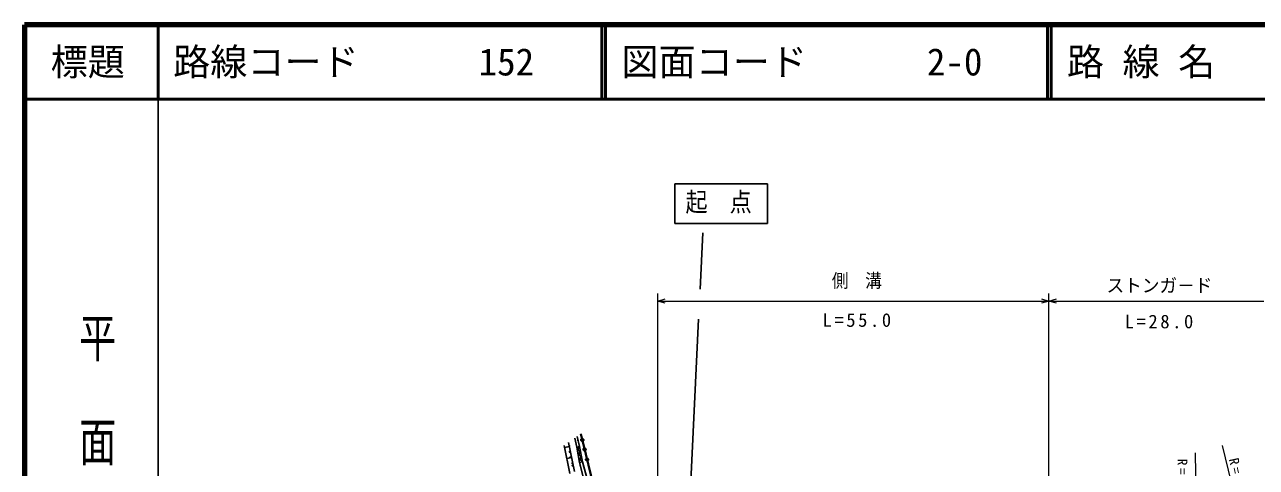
# Model space of a CAD drawing. Units: millimetres, scale not verified. Extents: x 40000 to 680000, y 20000 to 380000.
# Drawn here: x 40000 to 205902, y 320455 to 380000 of the extents above; entities that cross this region are included whole.
import ezdxf
from ezdxf.enums import TextEntityAlignment as Align

# ---------------------------------------------------------------- set-up
doc = ezdxf.new("R2010")
doc.units = ezdxf.units.MM
doc.header["$LTSCALE"] = 1000
for name, color, linetype, lineweight in [('M-BGD', 7, 'Continuous', 25), ('M-STR-HTXT', 7, 'Continuous', 13), ('M-STR-STRC', 7, 'Continuous', 25), ('M-TTL', 2, 'Continuous', 140), ('M-TTL-BAND', 7, 'Continuous', 25), ('M-TTL-LINE', 7, 'Continuous', 50)]:
    doc.layers.add(name, color=color, linetype=linetype, lineweight=lineweight)
doc.layers.add('M-TTL-TXT', color=7, linetype='Continuous')
doc.styles.add('@ＭＳ ゴシック', font='')
doc.styles.add('ＭＳ ゴシック', font='')
doc.styles.get('@ＭＳ ゴシック').set_extended_font_data('@MS Gothic')
doc.styles.get('ＭＳ ゴシック').set_extended_font_data('MS Gothic')

msp = doc.modelspace()

# ---------------------------------------------------------------- linework, layer by layer
at = {"layer": 'M-BGD'}
for p, q in [((114065, 319885), (113271, 323785)), ((114107, 324368), (114367, 323179)), ((114423, 324589), (114713, 323249)), ((114528, 324127), (114424, 324104)), ((114879, 324907), (115526, 322233)), ((114915, 324138), (114917, 324181)), ((114927, 324085), (114915, 324138)), ((114917, 324181), (114928, 324223)), ((114949, 324048), (114927, 324085)), ((114928, 324223), (114958, 324265)), ((114978, 324016), (114949, 324048)), ((114958, 324265), (114986, 324294)), ((114964, 324966), (115629, 322240)), ((115024, 323992), (114978, 324016)), ((114986, 324294), (115022, 324316)), ((115062, 323980), (115024, 323992)), ((115104, 323976), (115062, 323980)), ((115120, 324326), (115162, 324322)), ((115162, 324322), (115200, 324310)), ((115200, 324310), (115246, 324287)), ((115239, 324009), (115203, 323986)), ((115267, 324037), (115239, 324009)), ((115246, 324287), (115275, 324254)), ((115296, 324080), (115267, 324037)), ((115275, 324254), (115297, 324217)), ((115308, 324122), (115296, 324080)), ((115297, 324217), (115310, 324165)), ((115310, 324165), (115308, 324122)), ((113440, 319624), (112683, 323375)), ((113379, 323257), (112733, 323126)), ((113531, 322508), (113337, 322468)), ((114367, 323179), (114713, 323249)), ((114367, 323179), (114732, 321084)), ((114713, 323249), (115142, 321215)), ((115223, 322862), (115225, 322905)), ((115236, 322810), (115223, 322862)), ((115225, 322905), (115237, 322948)), ((115257, 322773), (115236, 322810)), ((115237, 322948), (115266, 322990)), ((115287, 322740), (115257, 322773)), ((115266, 322990), (115294, 323018)), ((115332, 322717), (115287, 322740)), ((115294, 323018), (115330, 323040)), ((115370, 322704), (115332, 322717)), ((115413, 322700), (115370, 322704)), ((115432, 323049), (115474, 323045)), ((115474, 323045), (115512, 323033)), ((115512, 323033), (115557, 323009)), ((115551, 322731), (115515, 322709)), ((115526, 322233), (116973, 316367)), ((115579, 322760), (115551, 322731)), ((115557, 323009), (115587, 322977)), ((115608, 322802), (115579, 322760)), ((115587, 322977), (115609, 322940)), ((115619, 322844), (115608, 322802)), ((115609, 322940), (115621, 322887)), ((115621, 322887), (115619, 322844)), ((115629, 322240), (117070, 316366)), ((113684, 321759), (113036, 321627)), ((113836, 321009), (113642, 320970)), ((114732, 321084), (115142, 321215)), ((114732, 321084), (115485, 318089)), ((115142, 321215), (115934, 318255)), ((115290, 320679), (115164, 320645)), ((115558, 321491), (115560, 321534)), ((115571, 321438), (115558, 321491)), ((115560, 321534), (115572, 321576)), ((115593, 321401), (115571, 321438)), ((115572, 321576), (115601, 321618)), ((115623, 321369), (115593, 321401)), ((115601, 321618), (115629, 321647)), ((115668, 321346), (115623, 321369)), ((115629, 321647), (115665, 321669)), ((115706, 321333), (115668, 321346)), ((115749, 321329), (115706, 321333)), ((115767, 321676), (115810, 321672)), ((115810, 321672), (115848, 321660)), ((115848, 321660), (115893, 321636)), ((115887, 321358), (115851, 321336)), ((115915, 321387), (115887, 321358)), ((115893, 321636), (115923, 321604)), ((115944, 321429), (115915, 321387)), ((115923, 321604), (115945, 321567)), ((115955, 321471), (115944, 321429)), ((115945, 321567), (115957, 321514)), ((115957, 321514), (115955, 321471))]:
    msp.add_line(p, q, dxfattribs=at)
for centre in [(113358, 323352), (113409, 322568), (113475, 321806), (113784, 320683)]:
    msp.add_circle(centre, 50.8, dxfattribs=at)
for centre, radius, start, end in [((114926, 322940), 375, 124.5459, 259.30618), ((115069, 322262), 375, 124.5459, 259.30618), ((115212, 321584), 375, 124.5459, 259.30618), ((114829, 320687), 24.9, 98.44629, 289.80084)]:
    msp.add_arc(centre, radius, start, end, dxfattribs=at)
at = {"layer": 'M-STR-HTXT'}
for p, q in [((125273, 293165), (125273, 343825)), ((177967, 309282), (177967, 343825)), ((125273, 342825), (177967, 342825)), ((177967, 342825), (206912, 342825)), ((197676, 322409), (198012, 295871)), ((208554, 293631), (201327, 323408))]:
    msp.add_line(p, q, dxfattribs=at)
for points in [[(126273, 342538), (125273, 342825), (126273, 343110)], [(176967, 343113), (177967, 342825), (176967, 342540)], [(178967, 342538), (177967, 342825), (178967, 343110)]]:
    msp.add_lwpolyline(points, dxfattribs=at)
at = {"layer": 'M-STR-STRC'}
for p, q in [((127595, 353253), (127595, 358587)), ((127595, 358587), (140071, 358587)), ((140071, 358587), (140071, 353253)), ((140071, 353253), (127595, 353253)), ((130972, 344440), (131329, 351990)), ((127539, 271880), (130781, 340398))]:
    msp.add_line(p, q, dxfattribs=at)
at = {"layer": 'M-TTL'}
for p, q in [((40000, 380000), (40000, 20000)), ((680000, 380000), (40000, 380000))]:
    msp.add_line(p, q, dxfattribs=at)
at = {"layer": 'M-TTL-BAND'}
msp.add_line((58000, 370000), (58000, 20000), dxfattribs=at)
at = {"layer": 'M-TTL-LINE'}
for p, q in [((58000, 380000), (58000, 370000)), ((117750, 380000), (117750, 370000)), ((118250, 380000), (118250, 370000)), ((177750, 380000), (177750, 370000)), ((178250, 380000), (178250, 370000)), ((40000, 370000), (680000, 370000))]:
    msp.add_line(p, q, dxfattribs=at)

# ---------------------------------------------------------------- texts
at = {"layer": 'M-STR-HTXT', "style": 'ＭＳ ゴシック'}
for s, width, p in [('側\u3000溝', 0.9, (148711, 344104)), ('ストンガ－ド', 0.95, (185723, 343456))]:
    msp.add_text(s, height=1833, dxfattribs=dict(at, width=width)).set_placement(p, align=Align.BOTTOM_LEFT)
at = {"layer": 'M-STR-HTXT', "char_height": 1833, "attachment_point": 7, "style": 'ＭＳ ゴシック'}
for s, insert in [('\\T1.28;L=55.0', (147476, 339325)), ('\\T1.28;L=28.0', (188175, 339126))]:
    msp.add_mtext(s, dxfattribs=dict(at, insert=insert))
at = {"layer": 'M-STR-HTXT', "char_height": 1320, "attachment_point": 7, "style": 'ＭＳ ゴシック'}
for insert, rotation in [((195268, 321612), 270), ((202174, 321551), 282.2)]:
    msp.add_mtext('\\T1.39;R=50', dxfattribs=dict(at, insert=insert, rotation=rotation))
at = {"layer": 'M-STR-STRC', "style": 'ＭＳ ゴシック', "width": 0.85}
msp.add_text('起\u3000点', height=2566, dxfattribs=at).set_placement((129010, 354096), align=Align.BOTTOM_LEFT)
at = {"layer": 'M-TTL-BAND', "style": '@ＭＳ ゴシック', "width": 1.4}
msp.add_text('平  面  図', height=3666, rotation=270, dxfattribs=at).set_placement((49777, 306475), align=Align.MIDDLE_RIGHT)
at = {"layer": 'M-TTL-TXT', "style": 'ＭＳ ゴシック'}
msp.add_text('標題', height=3666, dxfattribs=at).set_placement((48500, 375000), align=Align.MIDDLE_CENTER)
for s, p in [('路線コード', (60000, 375000)), ('152', (101142, 375000)), ('図面コード', (120380, 375000)), ('2-0', (161521, 375000)), ('路 線 名', (180380, 375000))]:
    msp.add_text(s, height=3666, dxfattribs=at).set_placement(p, align=Align.MIDDLE_LEFT)

doc.saveas('drawing.dxf')
